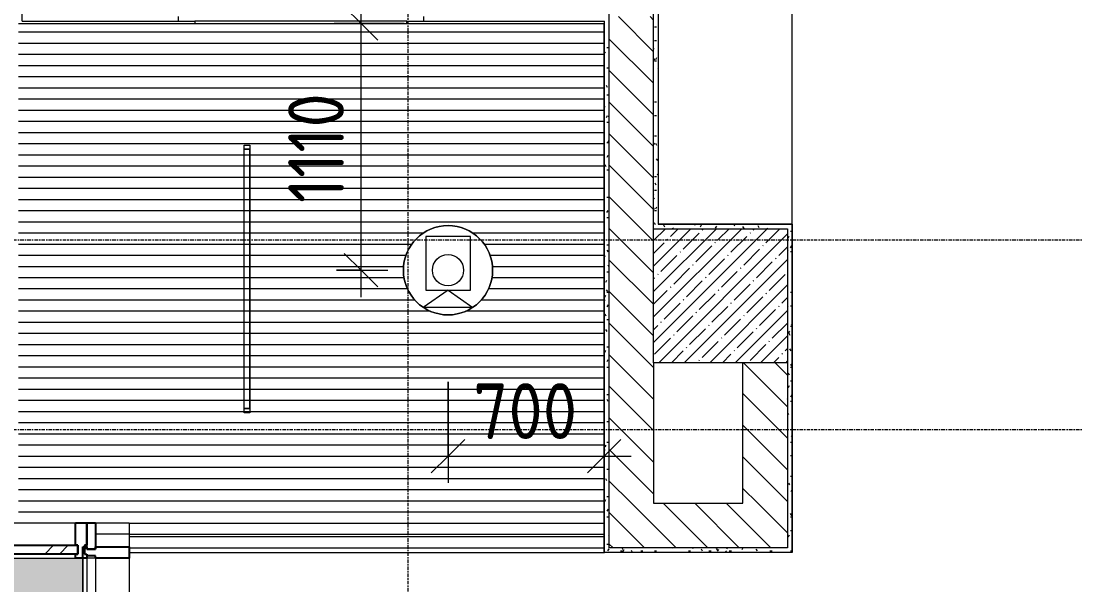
# Model space of a CAD drawing. Header units: millimetres. Extents: x 1311 to 195818, y -8553 to 29000.
# Drawn here: x 15722 to 20448, y 20605 to 23130 of the extents above; entities that cross this region are included whole.
import ezdxf

# ---------------------------------------------------------------- set-up
doc = ezdxf.new("R2010")
doc.units = ezdxf.units.MM
doc.linetypes.add('Осевая', pattern=[31.75, 6.35, -4.7625, 15.875, -4.7625])
for name, color, linetype, lineweight in [('A-ANNO-DIMS', 7, 'Continuous', 9), ('A-ANNO-DIMS-100', 7, 'Continuous', 9), ('A-CLNG-PATT', 7, 'Continuous', 9), ('A-GLAZ-CURT', 7, 'Continuous', 9), ('A-GLAZ-CURT-1', 7, 'Continuous', 25), ('A-GLAZ-CWMG', 7, 'Continuous', 9), ('A-GLAZ-CWMG-1', 7, 'Continuous', 25), ('A-WALL', 7, 'Continuous', 9), ('I-WALL', 7, 'Continuous', 9), ('S-COLS', 7, 'Continuous', 9), ('Оси-2', 7, 'Осевая', 9)]:
    doc.layers.add(name, color=color, linetype=linetype, lineweight=lineweight)
for name, color, linetype, lineweight, true_color in [('A-CLNG-1', 7, 'Continuous', 9, 0xeaeaea), ('A-WALL-1', 7, 'Continuous', 9, 0x3c3c3c), ('A-WALL-FNSH-1', 7, 'Continuous', 9, 0x3c3c3c), ('E-LITE-EQPM-1', 7, 'Continuous', 9, 0xff8080), ('I-WALL-1', 7, 'Continuous', 9, 0x535353), ('Q-SPCQ-1', 7, 'Continuous', 9, 0x008040), ('S-COLS-1', 9, 'Continuous', 9, 0x808080), ('S-COLS-2', 7, 'Continuous', 9, 0x3c3c3c)]:
    doc.layers.add(name, color=color, linetype=linetype, lineweight=lineweight, true_color=true_color)
doc.layers.add('A-CLNG-PATT-1', color=7, linetype='Continuous', lineweight=9, transparency=1)
doc.styles.add('ISOCPEUR', font='isocpeur.ttf', dxfattribs={"width": 0.9, "height": 250})
doc.dimstyles.new('ISO-2_5_0_9К_БОЛЬШОЙ', dxfattribs={"dimscale": 304.8, "dimtxt": 248.995294, "dimasz": 0.492126, "dimexe": 0.393701, "dimexo": 0.984252, "dimgap": 0, "dimtad": 1, "dimdec": 0, "dimrnd": 10, "dimzin": 0, "dimdsep": 46, "dimtxsty": 'ISOCPEUR', "dimblk1": 'OBLIQUE', "dimblk2": 'OBLIQUE', "dimsah": 1, "dimcen": 0.09, "dimdle": 0.393701, "dimazin": 0, "dimtfac": 1, "dimtdec": 4, "dimtix": 1, "dimtmove": 0, "dimatfit": 3, "dimfxl": 1, "dimtvp": 1, "dimtolj": 1, "dimtzin": 0, "dimarcsym": 2})
pattern_1 = [(135, (9445.76, 0), (-70.71068, -70.71068), [])]
pattern_2 = [(0, (9445.765, 0), (121.92, 30.48), [10.058, -81.382, 10.058, -81.382, -487.68]), (0, (9445.765, 0), (121.92, 30.48), [-182.88, 10.058, -172.822, 10.058, -81.382, -213.36]), (0, (9445.765, 0), (121.92, 30.48), [-457.2, 10.058, -50.902, 10.058, -142.342]), (120, (9491.485, 15.24), (-87.356454, 90.345817), [10.058, -81.382, 10.058, -81.382, -487.68]), (120, (9491.485, 15.24), (-87.356454, 90.345817), [-182.88, 10.058, -172.822, 10.058, -81.382, -213.36]), (120, (9491.485, 15.24), (-87.356454, 90.345817), [-457.2, 10.058, -50.902, 10.058, -142.342]), (240, (9506.725, 76.2), (-34.563546, -120.825817), [10.058, -81.382, 10.058, -81.382, -487.68]), (240, (9506.725, 76.2), (-34.563546, -120.825817), [-182.88, 10.058, -172.822, 10.058, -81.382, -213.36]), (240, (9506.725, 76.2), (-34.563546, -120.825817), [-457.2, 10.058, -50.902, 10.058, -142.342])]

# ---------------------------------------------------------------- blocks, each defined once
blk = doc.blocks.new('Прямоугольный импост - Импост структурный с накладкой - 160мм-23770447-Сводный план потолков 1 этажа в осях 1-12')
at = {"layer": 'A-GLAZ-CWMG'}
for p, q in [((5595, 20882), (6264, 20882)), ((6264, 20882), (6520, 20882)), ((5595, 20725), (6520, 20725))]:
    blk.add_line(p, q, dxfattribs=at)
blk = doc.blocks.new('Прямоугольный импост - Импост структурный с накладкой - 160мм-19877844-Сводный план потолков 1 этажа в осях 1-12')
at = {"layer": 'A-GLAZ-CWMG-1'}
for p, q in [((0, 17), (-50, 17)), ((-50, 17), (-50, 0)), ((-50, 0), (-40, 0)), ((-40, 0), (-40, -40)), ((-10, 0), (0, 0)), ((-10, -40), (-10, 0)), ((0, 0), (0, 17)), ((-40, -40), (-50, -40)), ((-50, -40), (-50, -140)), ((0, -40), (-10, -40)), ((0, -140), (0, -40)), ((-50, -140), (0, -140))]:
    blk.add_line(p, q, dxfattribs=at)
blk = doc.blocks.new('Прямоугольный импост - Импост структурный с накладкой - 190мм-31923825-Сводный план потолков 1 этажа в осях 1-12')
at = {"layer": 'A-GLAZ-CWMG'}
for p, q in [((-50, -190), (-50, -40)), ((0, -40), (0, -190)), ((0, -190), (-50, -190))]:
    blk.add_line(p, q, dxfattribs=at)
blk = doc.blocks.new('Прямоугольный импост - Импост структурный с накладкой - 190мм-32257697-Сводный план потолков 1 этажа в осях 1-12')
at = {"layer": 'A-GLAZ-CWMG'}
blk.add_line((6553, 20725), (6553, 19025), dxfattribs=at)
blk = doc.blocks.new('Системная панель - Стекло - 40мм-31929511-Сводный план потолков 1 этажа в осях 1-12')
at = {"layer": 'A-GLAZ-CURT-1'}
for p, q in [((-58.5, 0), (-58.5, 40)), ((-58.5, 40), (58.5, 40)), ((58.5, 0), (-58.5, 0)), ((58.5, 40), (58.5, 0))]:
    blk.add_line(p, q, dxfattribs=at)
blk = doc.blocks.new('Системная панель - Стекло - 40мм-23770450-Сводный план потолков 1 этажа в осях 1-12')
at = {"layer": 'A-GLAZ-CURT'}
h = blk.add_hatch(dxfattribs=at)
h.set_pattern_fill('FP_56', color=256, style=0, pattern_type=2)
h.set_pattern_definition([(45, (-6157.5, -20642), (-282.843, 282.843), [200, -600]), (45, (-6357.5, -20742), (-282.843, 282.843), [600, -200]), (45, (-5957.5, -20842), (-282.843, 282.843), [200, -600])])
h.paths.add_polyline_path([(462.5, 0), (472.5, 0), (472.5, 40), (-472.5, 40), (-472.5, 0), (214.4, 0)])
at = {"layer": 'A-GLAZ-CURT-1'}
for p, q in [((-472.5, 0), (-472.5, 40)), ((-472.5, 40), (472.5, 40)), ((472.5, 0), (-472.5, 0)), ((472.5, 40), (472.5, 0))]:
    blk.add_line(p, q, dxfattribs=at)
blk = doc.blocks.new('Прямоугольный импост - Импост структурный с накладкой - 160мм-23770449-Сводный план потолков 1 этажа в осях 1-12')
at = {"layer": 'A-GLAZ-CWMG'}
for p, q in [((5595, 20882), (6520, 20882)), ((5595, 20725), (6520, 20725))]:
    blk.add_line(p, q, dxfattribs=at)
blk = doc.blocks.new('Прямоугольный импост - Импост структурный с накладкой - 190мм-V44-Сводный план потолков 1 этажа в осях 1-12')
at = {"layer": 'A-GLAZ-CWMG-1'}
for p, q in [((25, 17), (-25, 17)), ((-25, 17), (-25, 0)), ((-25, 0), (-15, 0)), ((-15, 0), (-15, -40)), ((15, 0), (25, 0)), ((15, -40), (15, 0)), ((25, 0), (25, 17)), ((-15, -40), (-25, -40)), ((-25, -40), (-25, -190)), ((25, -40), (15, -40)), ((25, -190), (25, -40)), ((-25, -190), (25, -190))]:
    blk.add_line(p, q, dxfattribs=at)
blk = doc.blocks.new('BSC_Колонна _Прямоугольная - 600х600-23998051-Сводный план потолков 1 этажа в осях 1-12')
at = {"layer": 'S-COLS-1'}
h = blk.add_hatch(dxfattribs=at)
h.set_pattern_fill('FP_74', color=256, style=0, pattern_type=2)
h.set_pattern_definition([(45, (-9410, -21900), (-57.02463, 57.02463), []), (45, (-9352.975, -21900), (-57.02463, 57.02463), [100.806, -20.161, 3.353, -16.808])])
h.paths.add_polyline_path([(300, -300), (300, 300), (-300, 300), (-300, -300)])
at = {"layer": 'S-COLS-2'}
for p, q in [((-300, 300), (300, 300)), ((-300, -300), (-300, 300)), ((300, 300), (300, -300)), ((300, -300), (-300, -300))]:
    blk.add_line(p, q, dxfattribs=at)
blk = doc.blocks.new('Прямоугольный импост - Импост структурный с накладкой - 190мм-32257703-Сводный план потолков 1 этажа в осях 1-12')
at = {"layer": 'A-GLAZ-CWMG'}
for p, q in [((6553, 20725), (6553, 19025)), ((6610, 20725), (6570, 20725)), ((6570, 20725), (6570, 19025)), ((6610, 20725), (6610, 19025)), ((6760, 20725), (6760, 19025)), ((6570, 19025), (6610, 19025))]:
    blk.add_line(p, q, dxfattribs=at)
blk = doc.blocks.new('Прямоугольный импост - Импост структурный с накладкой - 190мм-23201017-Сводный план потолков 1 этажа в осях 1-12')
at = {"layer": 'A-GLAZ-CWMG'}
for q in [(6610, 20832), (6760, 20775)]:
    blk.add_line((6760, 20832), q, dxfattribs=at)
blk = doc.blocks.new('Downlight - Strip - HOKASU OneLine LF-V69-Сводный план потолков 1 этажа в осях 1-12')
at = {"layer": 'E-LITE-EQPM-1'}
for p, q in [((-600, -231.3), (-600, -205.9)), ((-600, -205.9), (-580.9, -205.9)), ((-580.9, -231.3), (-600, -231.3)), ((-580.9, -231.3), (-580.9, -205.9)), ((-580.9, -205.9), (581, -205.9)), ((-580.9, -205.9), (-580.9, -231.3)), ((-580.9, -231.3), (-580.9, -205.9)), ((-580.9, -205.9), (-580.9, -231.3)), ((-580.9, -205.9), (581, -205.9)), ((-580.9, -205.9), (581, -205.9)), ((581, -231.3), (-580.9, -231.3)), ((581, -231.3), (-580.9, -231.3)), ((-580.9, -231.3), (581, -231.3)), ((581, -205.9), (581, -231.3)), ((581, -231.3), (581, -205.9)), ((581, -205.9), (600, -205.9)), ((581, -231.3), (581, -205.9)), ((581, -205.9), (581, -231.3)), ((600, -231.3), (581, -231.3)), ((600, -205.9), (600, -231.3))]:
    blk.add_line(p, q, dxfattribs=at)
blk = doc.blocks.new('Видеокамера - Желтый-29490382-Сводный план потолков 1 этажа в осях 1-12')
at = {"layer": 'Q-SPCQ-1'}
for p, q in [((89, 100), (-151, 100)), ((-151, 100), (-151, -100)), ((89, 0), (166.6, 110.7)), ((89, -100), (89, 100)), ((166.6, 110.7), (166.6, -110.7)), ((89, 0), (166.6, -110.7)), ((-151, -100), (89, -100))]:
    blk.add_line(p, q, dxfattribs=at)
for radius in [200, 70]:
    blk.add_circle((0, 0), radius, dxfattribs=at)
for start, end in [(0, 180), (180, 360)]:
    blk.add_arc((0, 0), 200, start, end, dxfattribs=at)
blk = doc.blocks.new('DIMBLOCK51-Сводный план потолков 1 этажа в осях 1-12')
at = {"layer": 'A-ANNO-DIMS-100'}
for p, q in [((17245, 21894), (17245, 23239)), ((17438.9, 23119), (17125, 23119)), ((17245, 23119), (17438.9, 23119)), ((17134.8, 22014), (17365, 22014)), ((17245, 22014), (17134.8, 22014))]:
    blk.add_line(p, q, dxfattribs=at)
at = {"layer": 'A-ANNO-DIMS-100', "lineweight": 20}
for p, q in [((17245, 23119), (17170, 23194)), ((17245, 23119), (17320, 23044)), ((17245, 22014), (17170, 22089)), ((17245, 22014), (17320, 21939))]:
    blk.add_line(p, q, dxfattribs=at)
at = {"layer": 'A-ANNO-DIMS-100', "color": 0, "insert": (16918.3, 22315.1), "char_height": 250, "width": 603.335, "attachment_point": 1, "rotation": 90, "line_spacing_factor": 1.149209, "style": 'ISOCPEUR'}
blk.add_mtext('1110', dxfattribs=at)
blk = doc.blocks.new('_Oblique')
at = {"color": 0, "linetype": 'ByBlock', "lineweight": -2}
blk.add_line((-0.5, -0.5), (0.5, 0.5), dxfattribs=at)
blk = doc.blocks.new('DIMBLOCK52-Сводный план потолков 1 этажа в осях 1-12')
at = {"layer": 'A-ANNO-DIMS-100'}
for p, q in [((17634.8, 21514), (17634.8, 21061.6)), ((17634.8, 21181.6), (17634.8, 21514)), ((18334.8, 20987.6), (18334.8, 21301.6)), ((17514.8, 21181.6), (18454.8, 21181.6)), ((18334.8, 21181.6), (18334.8, 20987.6))]:
    blk.add_line(p, q, dxfattribs=at)
at = {"layer": 'A-ANNO-DIMS-100', "lineweight": 20}
for p, q in [((17634.8, 21181.6), (17709.8, 21256.6)), ((18334.8, 21181.6), (18409.8, 21256.6)), ((17634.8, 21181.6), (17559.8, 21106.6)), ((18334.8, 21181.6), (18259.8, 21106.6))]:
    blk.add_line(p, q, dxfattribs=at)
at = {"layer": 'A-ANNO-DIMS-100', "color": 0, "insert": (17747.7, 21508.2), "char_height": 250, "width": 568.858, "attachment_point": 1, "line_spacing_factor": 1.149209, "style": 'ISOCPEUR'}
blk.add_mtext('700', dxfattribs=at)

msp = doc.modelspace()

# ---------------------------------------------------------------- hatches: boundary and pattern name
at = {"layer": 'A-CLNG-PATT'}
h = msp.add_hatch(dxfattribs=at)
h.set_pattern_fill('FP_89', color=256, style=0, pattern_type=2)
h.set_pattern_definition([(0, (17022.265, 21931.5), (0, -50), [])])
h.paths.add_polyline_path([(16205.8, 20820), (18334.8, 20820), (18334.8, 23119), (15709.8, 23119), (15709.8, 20882), (16205.8, 20882), (16205.8, 20832)])
h.paths.add_polyline_path([(17634.8, 21814), (17586.9, 21819.8), (17541.8, 21836.9), (17502.1, 21864.3), (17470.2, 21900.4), (17447.8, 21943.1), (17436.2, 21989.9), (17436.2, 22038.1), (17447.8, 22084.9), (17470.2, 22127.6), (17502.1, 22163.7), (17541.8, 22191.1), (17586.9, 22208.2), (17634.8, 22214), (17682.6, 22208.2), (17727.7, 22191.1), (17767.4, 22163.7), (17799.4, 22127.6), (17821.8, 22084.9), (17833.3, 22038.1), (17833.3, 21989.9), (17821.8, 21943.1), (17799.4, 21900.4), (17767.4, 21864.3), (17727.7, 21836.9), (17682.6, 21819.8)])
at = {"layer": 'A-CLNG-PATT-1'}
h = msp.add_hatch(color=256, dxfattribs=at)
h.paths.add_polyline_path([(13505.8, 15340), (15998.8, 15340), (15998.8, 20725), (13506.9, 20725), (13506.9, 18470.3), (14125.8, 18469.2), (14125.8, 17830), (13506.9, 17830), (13505.8, 15341)])
h.paths.add_polyline_path([(13980.8, 15341), (13980.8, 15356), (14030.8, 15356), (14030.8, 15341)])
h.paths.add_polyline_path([(13730.8, 15341), (13730.8, 15356), (13780.8, 15356), (13780.8, 15341)])
at = {"layer": 'I-WALL'}
h = msp.add_hatch(dxfattribs=at)
h.set_pattern_fill('FP_84', color=256, style=0, pattern_type=2)
h.set_pattern_definition(pattern_2)
h.paths.add_polyline_path([(18555.8, 22200), (18575.8, 22200), (18575.8, 24300), (18555.8, 24299), (18555.8, 22221)])
h = msp.add_hatch(dxfattribs=at)
h.set_pattern_fill('FP_84', color=256, style=0, pattern_type=2)
h.set_pattern_definition(pattern_2)
h.paths.add_polyline_path([(18335.8, 20750), (18355.8, 20750), (18355.8, 23130), (18335.8, 23130), (18335.8, 20770)])
h = msp.add_hatch(dxfattribs=at)
h.set_pattern_fill('FP_18', color=256, style=0, pattern_type=2)
h.set_pattern_definition(pattern_1)
h.paths.add_polyline_path([(18355.8, 20970), (18555.8, 20970), (18555.8, 23150), (18355.8, 23150), (18355.8, 21141.5)])
h = msp.add_hatch(dxfattribs=at)
h.set_pattern_fill('FP_84', color=256, style=0, pattern_type=2)
h.set_pattern_definition(pattern_2)
h.paths.add_polyline_path([(19155.8, 22200), (19155.5, 22220), (18575.8, 22220), (18575.8, 22200)])
h = msp.add_hatch(dxfattribs=at)
h.set_pattern_fill('FP_84', color=256, style=0, pattern_type=2)
h.set_pattern_definition(pattern_2)
h.paths.add_polyline_path([(19175.8, 20770), (19175.8, 22220), (19155.8, 22220), (19155.8, 20770)])
h = msp.add_hatch(dxfattribs=at)
h.set_pattern_fill('FP_18', color=256, style=0, pattern_type=2)
h.set_pattern_definition(pattern_1)
h.paths.add_polyline_path([(18955.8, 20970), (19155.8, 20970), (19155.8, 21600), (18955.8, 21600), (18955.8, 21141.5)])
h = msp.add_hatch(dxfattribs=at)
h.set_pattern_fill('FP_18', color=256, style=0, pattern_type=2)
h.set_pattern_definition(pattern_1)
h.paths.add_polyline_path([(19155.8, 20770), (19155.8, 20970), (18355.8, 20970), (18355.8, 20770)])
h = msp.add_hatch(dxfattribs=at)
h.set_pattern_fill('FP_84', color=256, style=0, pattern_type=2)
h.set_pattern_definition(pattern_2)
h.paths.add_polyline_path([(18955.8, 20750), (19175.8, 20750), (19175.8, 20770), (18355.8, 20770), (18355.9, 20750), (18555.8, 20750)])

# ---------------------------------------------------------------- linework, layer by layer
at = {"layer": 'A-CLNG-1'}
for p, q in [((15709.8, 23119), (18334.8, 23119)), ((18334.8, 20820), (18334.8, 23119)), ((15709.8, 20882), (16205.8, 20882)), ((15998.8, 15570.1), (15998.8, 20725))]:
    msp.add_line(p, q, dxfattribs=at)
at = {"layer": 'A-WALL'}
for p, q in [((15725.8, 23130), (15725.8, 25510)), ((18555.8, 22200), (18555.8, 24320)), ((18575.8, 24299), (18575.8, 22220)), ((17525.8, 23130), (18335.8, 23130)), ((18334.8, 23130), (18334.8, 23119)), ((18335.8, 20750), (18335.8, 23130)), ((19175.8, 22220), (18575.8, 22220))]:
    msp.add_line(p, q, dxfattribs=at)
at = {"layer": 'A-WALL-1'}
for p, q in [((18355.8, 24520), (18355.8, 20770)), ((16425.8, 23150), (16425.8, 23130)), ((17525.8, 23130), (17525.8, 23150)), ((19175.8, 22220), (19175.8, 20750)), ((18555.8, 21600), (18555.8, 20970)), ((18955.8, 20970), (18955.8, 21600)), ((19155.8, 21600), (19155.8, 20770)), ((18555.8, 20970), (18955.8, 20970)), ((19175.8, 20750), (18335.8, 20750)), ((19155.8, 20770), (18355.8, 20770))]:
    msp.add_line(p, q, dxfattribs=at)
at = {"layer": 'A-WALL-FNSH-1'}
for p, q in [((18576.8, 24300), (18576.8, 22220)), ((15725.8, 23130), (16500.8, 23130)), ((16500.8, 23130), (16500.8, 23119)), ((17450.8, 23130), (17525.8, 23130)), ((17450.8, 23119), (17450.8, 23130)), ((18575.8, 22221), (19176.8, 22221)), ((19175.8, 22220), (19155.8, 22220)), ((19176.8, 22221), (19176.8, 20749)), ((18334.8, 20749), (18334.8, 20820)), ((19176.8, 20749), (18334.8, 20749))]:
    msp.add_line(p, q, dxfattribs=at)
at = {"layer": 'I-WALL-1'}
for p, q in [((19175.8, 24300), (19175.8, 22220)), ((19176.8, 22221), (19176.8, 24299)), ((17450.8, 23130), (16500.8, 23130)), ((18335.8, 20820), (16205.8, 20820)), ((16205.8, 20770), (18335.8, 20770)), ((16205.8, 20750), (18335.8, 20750)), ((16206.3, 20749), (16206.3, 20750)), ((18346.3, 20750), (18346.3, 20749)), ((16206.3, 20749), (18334.8, 20749)), ((19176.8, 20749.5), (19175.8, 20749.5))]:
    msp.add_line(p, q, dxfattribs=at)
at = {"layer": 'Оси-2'}
for p, q in [((17455.8, 593.7), (17455.8, 24898.1)), ((9007.3, 22150), (45435.8, 22150)), ((9007.3, 21300), (45435.8, 21300))]:
    msp.add_line(p, q, dxfattribs=at)

# ---------------------------------------------------------------- block references
at = {"layer": 'A-GLAZ-CURT', "rotation": 269.9999999999999}
msp.add_blockref('Системная панель - Стекло - 40мм-31929511-Сводный план потолков 1 этажа в осях 1-12', (16015.8, 20823.5), dxfattribs=at)
at = {"layer": 'A-GLAZ-CURT'}
msp.add_blockref('Системная панель - Стекло - 40мм-23770450-Сводный план потолков 1 этажа в осях 1-12', (15503.3, 20742), dxfattribs=at)
at = {"layer": 'A-GLAZ-CWMG'}
for name in ['Прямоугольный импост - Импост структурный с накладкой - 160мм-23770447-Сводный план потолков 1 этажа в осях 1-12', 'Прямоугольный импост - Импост структурный с накладкой - 160мм-23770449-Сводный план потолков 1 этажа в осях 1-12', 'Прямоугольный импост - Импост структурный с накладкой - 190мм-23201017-Сводный план потолков 1 этажа в осях 1-12', 'Прямоугольный импост - Импост структурный с накладкой - 190мм-32257697-Сводный план потолков 1 этажа в осях 1-12', 'Прямоугольный импост - Импост структурный с накладкой - 190мм-32257703-Сводный план потолков 1 этажа в осях 1-12']:
    msp.add_blockref(name, (9445.8, 0), dxfattribs=at)
at = {"layer": 'A-GLAZ-CWMG', "extrusion": (0, 0, -1)}
for name, p, rotation in [('Прямоугольный импост - Импост структурный с накладкой - 160мм-19877844-Сводный план потолков 1 этажа в осях 1-12', (-16015.8, 20742), 180), ('Прямоугольный импост - Импост структурный с накладкой - 190мм-V44-Сводный план потолков 1 этажа в осях 1-12', (-16015.8, 20750), 270.0000000000001)]:
    msp.add_blockref(name, p, dxfattribs=dict(at, rotation=rotation))
at = {"layer": 'A-GLAZ-CWMG', "rotation": 89.99999999999991}
msp.add_blockref('Прямоугольный импост - Импост структурный с накладкой - 190мм-31923825-Сводный план потолков 1 этажа в осях 1-12', (16015.8, 20882), dxfattribs=at)
at = {"layer": 'E-LITE-EQPM-1', "rotation": 89.9999999999999}
msp.add_blockref('Downlight - Strip - HOKASU OneLine LF-V69-Сводный план потолков 1 этажа в осях 1-12', (16516.1, 21975), dxfattribs=at)
at = {"layer": 'Q-SPCQ-1', "rotation": 270.0000000000001}
msp.add_blockref('Видеокамера - Желтый-29490382-Сводный план потолков 1 этажа в осях 1-12', (17634.8, 22014), dxfattribs=at)
at = {"layer": 'S-COLS'}
msp.add_blockref('BSC_Колонна _Прямоугольная - 600х600-23998051-Сводный план потолков 1 этажа в осях 1-12', (18855.8, 21900), dxfattribs=at)

# ---------------------------------------------------------------- dimensions: what is measured, and where the dimension line sits
at = {"layer": 'A-ANNO-DIMS'}
dim = msp.add_linear_dim(base=(17245, 23119), p1=(17434.8, 22014), p2=(17138.9, 23119), angle=90, dimstyle='ISO-2_5_0_9К_БОЛЬШОЙ', override={"dimpost": '<>', "dimfxl": 1143.924138}, dxfattribs=at)
dim.commit()
dim.dimension.update_dxf_attribs({"geometry": 'DIMBLOCK51-Сводный план потолков 1 этажа в осях 1-12', "text_midpoint": (17120, 22566.5)})
dim = msp.add_linear_dim(base=(18334.8, 21181.6), p1=(17634.8, 21814), p2=(18334.8, 21287.6), dimstyle='ISO-2_5_0_9К_БОЛЬШОЙ', override={"dimpost": '<>', "dimfxl": 875.817718}, dxfattribs=at)
dim.commit()
dim.dimension.update_dxf_attribs({"geometry": 'DIMBLOCK52-Сводный план потолков 1 этажа в осях 1-12', "text_midpoint": (17984.8, 21306.6)})

doc.saveas('drawing.dxf')
